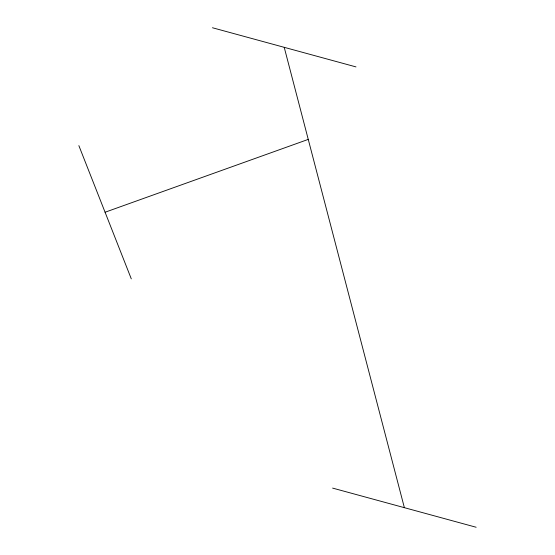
<?xml version="1.0" encoding="UTF-8"?>
<svg xmlns="http://www.w3.org/2000/svg" width="555" height="555" viewBox="0 0 555 555"><rect width="100%" height="100%" fill="white"/><g stroke="black" fill="none" stroke-linecap="round" stroke-linejoin="round"><path stroke-width="0.83" d="M105.075 212.239L308.254 139.395M212.454 27.75L355.984 66.905M332.605 488.095L476.141 527.25M78.859 145.625L131.292 278.86M284.222 47.328L404.373 507.672"/></g></svg>
